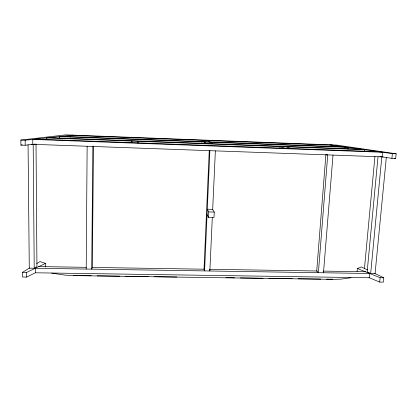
<?xml version="1.0" encoding="UTF-8"?>
<svg xmlns="http://www.w3.org/2000/svg" width="417" height="417" viewBox="0 0 417 417"><rect width="100%" height="100%" fill="white"/><g stroke="black" fill="none" stroke-linecap="round" stroke-linejoin="round"><path stroke-width="0.63" d="M70.666 137.183L70.671 135.374L333.068 145.252L332.974 146.403M86.204 269.064L87.143 146.258M92.855 146.466L91.709 269.147L92.329 267.422L93.486 145.997M131.913 142.233L131.934 141.092L131.162 142.593M138.027 143.031L138.063 141.316L137.532 142.828M201.969 142.088L202.042 140.32L203.85 141.639M204.283 143.86L204.361 142.015L206.342 143.458M209.266 150.172L204.028 269.2L204.57 270.914L209.887 150.673M208.484 217.387L208.729 211.935L207.296 209.219L212.686 209.36L214.255 212.076L213.999 217.528L208.484 217.387L207.061 214.547M212.3 217.747L209.86 270.993L209.464 269.856M212.66 209.959L215.37 150.865M279.896 148.488L280.021 146.581L285.009 148.259M325.912 154.373L316.717 270.993L318.39 272.692L327.741 154.905L326.521 154.551M323.483 272.77L333.011 155.098M347.992 149.187L348.148 147.383L59.245 136.588L59.245 138.486M364.427 151.595L364.594 149.713L46.662 137.928L46.673 139.674M357.098 271.457L357.369 268.485A52.302 12.63 5.2 0 0 361.273 266.932L367.622 269.987M364.453 268.574L374.935 156.469M378.005 156.896L367.158 271.795L370.666 273.505L375.071 273.578L386.304 157.662M370.666 273.505L381.816 156.849L379.939 156.547M382.175 156.86L382.613 152.268L32.74 139.414L32.781 144.308M374.549 273.328L383.786 277.774L383.348 282.137L379.705 282.085L380.132 277.717L357.369 268.485M391.902 158.356L392.366 153.649L396.15 153.784L395.681 158.491L391.902 158.356L382.285 156.881M28.064 144.788L29.284 268.173L34.22 268.251L36.941 266.541L36.018 143.928M35.81 272.556L26.61 277.086L22.497 277.029L22.44 272.384L29.591 267.985M36.743 263.586L40.042 261.553A54.46 13.599 -0.5 0 0 45.562 263.356L45.578 267.115M22.44 272.384L26.558 272.447L45.562 263.356M350.994 277.748L340.793 279.14L333.376 279.364L73.314 275.59L64.969 275.121L51.698 273.114M34.887 144.084L33.183 144.318L34.22 268.251M396.15 153.784L336.498 145.064L65.891 134.863L20.85 140.065L20.913 145.095L22.195 144.923M20.913 145.095L25.192 145.246L32.938 144.287M20.85 140.065L25.135 140.221L72.959 135.129M332.5 279.182L326.568 279.182M380.132 277.717L383.786 277.774M91.302 275.762L73.267 275.465M97.135 275.851L119.815 276.179M125.647 276.262L148.327 276.591M154.16 276.674L176.844 277.008M234.557 277.847L225.884 277.576M240.39 277.93L263.07 278.259M268.902 278.342L292.228 278.681M298.061 278.77L320.741 279.098M38.833 266.572L86.329 267.328M92.188 267.422L204.752 269.215M209.308 269.283L317.316 271.003M323.175 271.097L365.464 271.769M208.729 211.935L214.255 212.076M49.441 137.636L360.976 149.203M35.82 139.085L378.641 151.705M31.259 144.251L383.114 156.896M61.763 136.323L344.838 146.914M330.029 144.819L392.366 153.649M394.399 158.288L395.681 158.491M285.853 146.794L291.061 148.478M368.946 277.613L379.705 282.085M207.499 140.524L209.501 141.853M210.064 142.228L212.258 143.683M25.135 140.221L25.192 145.246M26.558 272.447L26.61 277.086M369.712 273.495L369.306 277.764L35.325 272.791L35.289 268.267L369.712 273.495"/></g></svg>
